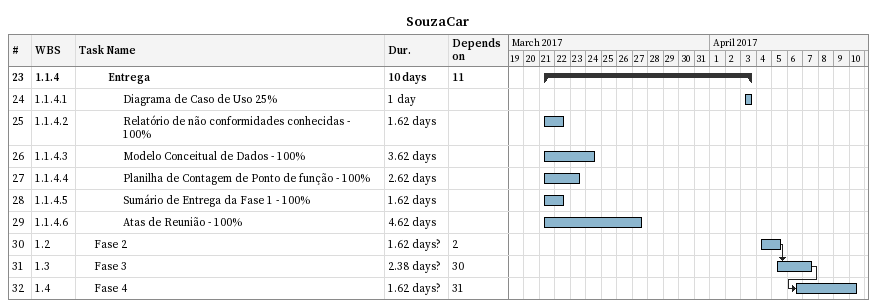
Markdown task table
SouzaCar

| ID | WBS | Task | Duration | Start | Finish | Predecessors |
|---|---|---|---|---|---|---|
| 23 | 1.1.4 | **Entrega** | 10d | 2017-03-21 | 2017-04-03 | 11 |
| 24 | 1.1.4.1 | Diagrama de Caso de Uso 25% | 1d | 2017-04-03 | 2017-04-03 |  |
| 25 | 1.1.4.2 | Relatório de não conformidades conhecidas - 100% | 1.62d | 2017-03-21 | 2017-03-22 |  |
| 26 | 1.1.4.3 | Modelo Conceitual de Dados - 100% | 3.62d | 2017-03-21 | 2017-03-24 |  |
| 27 | 1.1.4.4 | Planilha de Contagem de Ponto de função - 100% | 2.62d | 2017-03-21 | 2017-03-23 |  |
| 28 | 1.1.4.5 | Sumário de Entrega da Fase 1 - 100% | 1.62d | 2017-03-21 | 2017-03-22 |  |
| 29 | 1.1.4.6 | Atas de Reunião - 100% | 4.62d | 2017-03-21 | 2017-03-27 |  |
| 30 | 1.2 | Fase 2 | 1.62d? | 2017-04-04 | 2017-04-05 | 2 |
| 31 | 1.3 | Fase 3 | 2.38d? | 2017-04-05 | 2017-04-07 | 30 |
| 32 | 1.4 | Fase 4 | 1.62d? | 2017-04-06 | 2017-04-10 | 31 |
